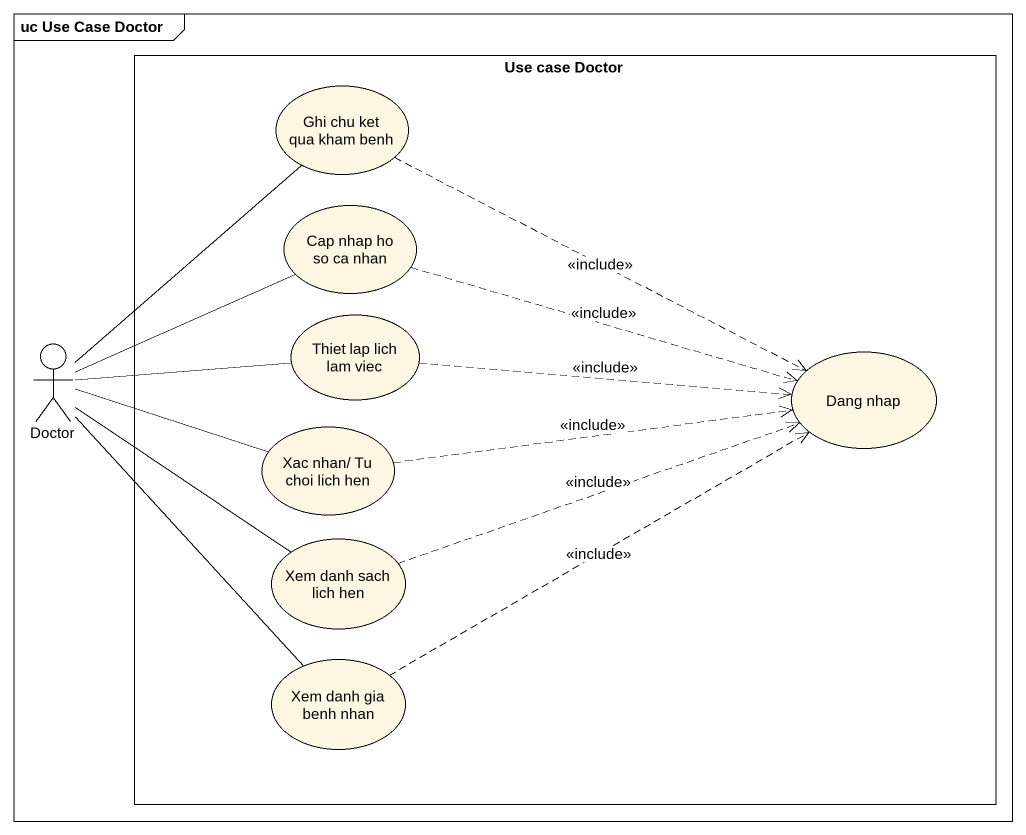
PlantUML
@startuml
mainframe uc Use Case Doctor
rectangle "Use case Doctor" as Use_case_Doctor {
  usecase "Ghi chu ket qua kham benh" as Ghi_chu_ket_qua_kham_benh
  usecase "Cap nhap ho so ca nhan" as Cap_nhap_ho_so_ca_nhan
  usecase "Thiet lap lich lam viec" as Thiet_lap_lich_lam_viec
  usecase "Dang nhap" as Dang_nhap
  usecase "Xac nhan/ Tu choi lich hen" as Xac_nhan_Tu_choi_lich_hen
  usecase "Xem danh sach lich hen" as Xem_danh_sach_lich_hen
  usecase "Xem danh gia benh nhan" as Xem_danh_gia_benh_nhan
}
actor Doctor
Ghi_chu_ket_qua_kham_benh .right.> Dang_nhap : <<include>>
Cap_nhap_ho_so_ca_nhan .right.> Dang_nhap : <<include>>
Doctor -up- Ghi_chu_ket_qua_kham_benh
Doctor -right- Cap_nhap_ho_so_ca_nhan
Doctor -right- Thiet_lap_lich_lam_viec
Doctor -right- Xac_nhan_Tu_choi_lich_hen
Doctor -- Xem_danh_sach_lich_hen
Doctor -- Xem_danh_gia_benh_nhan
Thiet_lap_lich_lam_viec .right.> Dang_nhap : <<include>>
Xac_nhan_Tu_choi_lich_hen .right.> Dang_nhap : <<include>>
Xem_danh_sach_lich_hen .right.> Dang_nhap : <<include>>
Xem_danh_gia_benh_nhan .right.> Dang_nhap : <<include>>
@enduml
